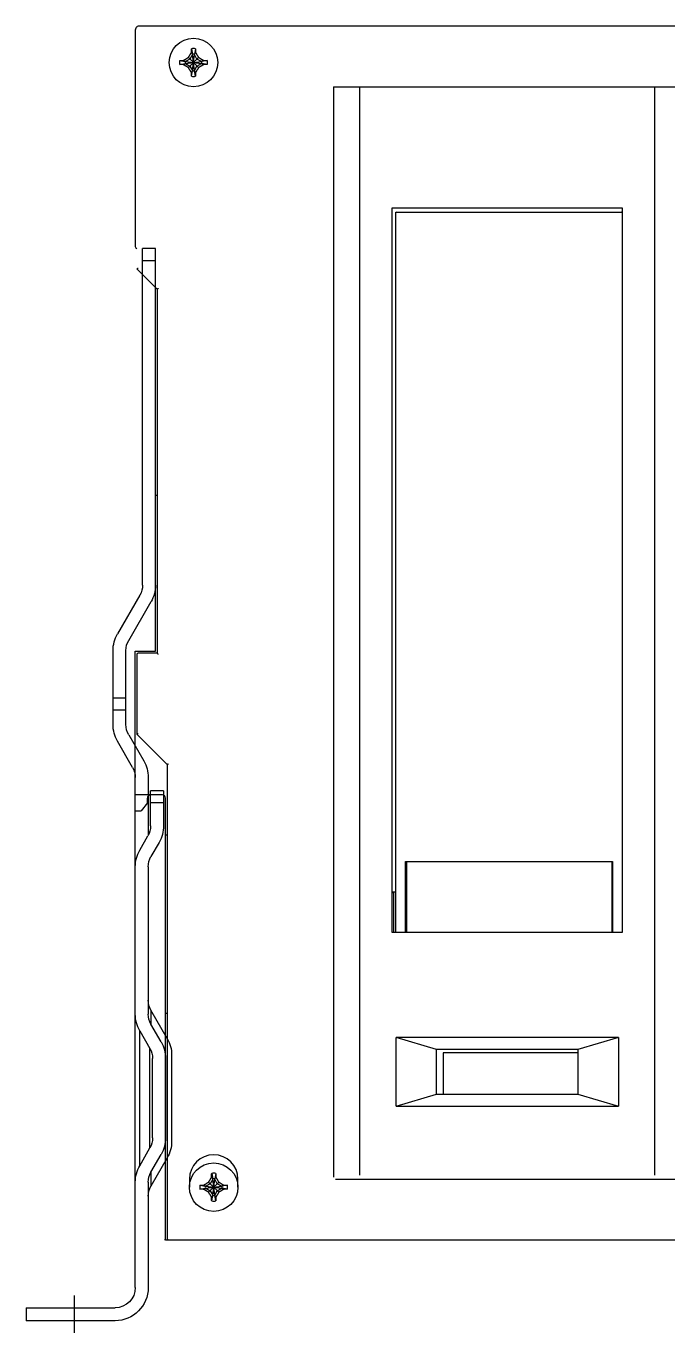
# Model space of a CAD drawing. Header units: inches. Extents: x 0 to 432, y 0 to 333.
# Drawn here: x 0 to 158.8, y 1.5 to 324.5 of the extents above; entities that cross this region are included whole.
import ezdxf

# ---------------------------------------------------------------- set-up
doc = ezdxf.new("R2010")
doc.units = ezdxf.units.IN
doc.layers.add('1', color=1, linetype='Continuous')

# ---------------------------------------------------------------- blocks, each defined once
blk = doc.blocks.new('A$C7F836B4E')
at = {"color": 7, "linetype": 'Continuous'}
for p, q in [((4, 184.84), (4, 268)), ((4, 268), (7.2, 268)), ((4, 265), (7.2, 265)), ((7.2, 184.84), (7.2, 268)), ((7.87, 182.34), (13.4, 172.76)), ((10.63, 171.16), (5.1, 180.74)), ((11.3, 150.34), (11.3, 168.66)), ((14.5, 150.34), (14.5, 168.66)), ((14.5, 157), (11.3, 157)), ((14.5, 154), (11.3, 154)), ((10.63, 147.84), (6.9, 141.38)), ((9.67, 139.78), (13.4, 146.24)), ((5.8, 137.28), (5.8, 122.99)), ((9, 11.2), (9, 137.28)), ((2, 134), (2, 125.34)), ((2, 134), (5.2, 134)), ((5.2, 125.34), (5.2, 134)), ((2, 131), (5.2, 131)), ((7.9, 119.32), (5.87, 122.84)), ((3.1, 121.24), (5.13, 117.72)), ((5.8, 115.22), (5.8, 78.79)), ((1.1, 72.76), (5.13, 79.74)), ((5.13, 79.74), (5.13, 76.29)), ((2.6, 71.9), (5.13, 76.29)), ((7.9, 74.69), (5.37, 70.3)), ((7.9, 41.31), (7.9, 74.69)), ((1.1, 72.76), (1.1, 43.24)), ((0, 68.66), (0, 47.34)), ((5.37, 45.7), (5.37, 70.3)), ((1.5, 67.8), (1.5, 48.2)), ((4.7, 48.2), (4.7, 67.8)), ((7.9, 41.31), (5.37, 45.7)), ((1.1, 43.24), (5.13, 36.26)), ((5.13, 39.71), (2.6, 44.1)), ((5.13, 39.71), (5.13, 36.26)), ((5.8, 37.21), (5.8, 11.2)), ((36, 6.2), (14, 6.2)), ((36, 6.2), (36, 3)), ((14, 3), (36, 3))]:
    blk.add_line(p, q, dxfattribs=at)
for centre, radius, start, end in [((12.2, 184.84), 8.2, 180, 210), ((12.2, 184.84), 5, 180, 210), ((6.3, 168.66), 8.2, 0, 30), ((6.3, 168.66), 5, 0, 30), ((6.3, 150.34), 5, 330, 0), ((6.3, 150.34), 8.2, 330, 0), ((14, 137.28), 8.2, 150, 180), ((14, 137.28), 5, 150, 180), ((10.2, 125.34), 8.2, 180, 210), ((10.2, 125.34), 5, 180, 210), ((0.8, 115.22), 5, 0, 30), ((0.8, 115.22), 8.2, 0, 30), ((0.8, 82.24), 5, 330, 360), ((0.8, 78.79), 5, 330, 0), ((0.8, 78.79), 8.2, 330, 0), ((8.2, 68.66), 8.2, 150, 180), ((9.7, 67.8), 8.2, 150, 180), ((9.7, 67.8), 5, 150, 180), ((8.2, 47.34), 8.2, 180, 210), ((9.7, 48.2), 8.2, 180, 210), ((9.7, 48.2), 5, 180, 210), ((0.8, 37.21), 5, 0, 30), ((0.8, 37.21), 8.2, 0, 30), ((0.8, 33.76), 5, 0, 30), ((14, 11.2), 8.2, 180, 270), ((14, 11.2), 5, 180, 270)]:
    blk.add_arc(centre, radius, start, end, dxfattribs=at)
at = {"layer": '1'}
blk.add_line((24, 0), (24, 9.2), dxfattribs=at)
blk = doc.blocks.new('hd2')
at = {"color": 7, "linetype": 'Continuous'}
for p, q in [((54766.96, -9608.38), (54766.96, -9661.88)), ((55144.46, -9607.38), (54767.66, -9607.38)), ((54780.49, -9615.51), (54779.4, -9616.13)), ((54780.11, -9617.63), (54782.61, -9615.13)), ((54782.61, -9617.63), (54780.11, -9615.13)), ((54781.11, -9614.43), (54780.49, -9615.51)), ((54780.83, -9613.92), (54781.11, -9614.43)), ((54780.86, -9612.98), (54781.11, -9614.33)), ((54781.11, -9618.44), (54781.61, -9614.33)), ((54781.11, -9614.33), (54781.11, -9614.43)), ((54781.61, -9618.44), (54781.11, -9614.33)), ((54781.11, -9618.34), (54781.61, -9614.43)), ((54781.61, -9618.34), (54781.11, -9614.43)), ((54781.86, -9612.98), (54781.61, -9614.33)), ((54781.61, -9614.43), (54781.88, -9613.92)), ((54781.61, -9614.43), (54781.61, -9614.33)), ((54782.23, -9615.51), (54781.61, -9614.43)), ((54783.31, -9616.13), (54782.23, -9615.51)), ((54777.95, -9615.88), (54779.3, -9616.13)), ((54777.95, -9616.88), (54779.3, -9616.63)), ((54778.9, -9615.86), (54779.4, -9616.13)), ((54778.9, -9616.91), (54779.4, -9616.63)), ((54779.4, -9616.13), (54779.3, -9616.13)), ((54779.3, -9616.13), (54783.41, -9616.63)), ((54779.3, -9616.63), (54783.41, -9616.13)), ((54779.3, -9616.63), (54779.4, -9616.63)), ((54779.4, -9616.13), (54783.31, -9616.63)), ((54779.4, -9616.63), (54783.31, -9616.13)), ((54779.4, -9616.63), (54780.49, -9617.26)), ((54780.49, -9617.26), (54781.11, -9618.34)), ((54781.11, -9618.34), (54780.83, -9618.84)), ((54780.86, -9619.79), (54781.11, -9618.44)), ((54781.11, -9618.34), (54781.11, -9618.44)), ((54781.61, -9618.34), (54782.23, -9617.26)), ((54781.61, -9618.44), (54781.61, -9618.34)), ((54781.88, -9618.84), (54781.61, -9618.34)), ((54781.86, -9619.79), (54781.61, -9618.44)), ((54782.23, -9617.26), (54783.31, -9616.63)), ((54783.82, -9615.86), (54783.31, -9616.13)), ((54783.41, -9616.13), (54783.31, -9616.13)), ((54783.31, -9616.63), (54783.82, -9616.91)), ((54783.31, -9616.63), (54783.41, -9616.63)), ((54784.76, -9615.88), (54783.41, -9616.13)), ((54784.76, -9616.88), (54783.41, -9616.63)), ((54815.96, -9622.38), (54815.96, -9891.88)), ((54815.96, -9622.38), (55095.46, -9622.38)), ((54822.46, -9622.38), (54822.46, -9891.38)), ((54895.46, -9891.38), (54895.46, -9622.38)), ((54830.46, -9652.38), (54830.46, -9831.38)), ((54887.46, -9652.38), (54830.46, -9652.38)), ((54831.43, -9831.36), (54831.43, -9653.36)), ((54831.43, -9653.36), (54887.43, -9653.36)), ((54887.46, -9831.38), (54887.46, -9652.38)), ((54767.36, -9667.38), (54772.36, -9672.38)), ((54771.96, -9761.88), (54771.96, -9671.98)), ((54772.36, -9672.38), (54772.36, -9762.38)), ((54772.36, -9723.38), (54771.96, -9723.38)), ((54766.96, -9761.88), (54771.96, -9761.88)), ((54766.96, -9801.38), (54766.96, -9761.88)), ((54767.36, -9762.68), (54767.36, -9782.38)), ((54772.36, -9762.38), (54767.66, -9762.38)), ((54767.36, -9782.38), (54774.86, -9789.88)), ((54774.86, -9789.88), (54774.86, -9907.08)), ((54773.66, -9797.38), (54766.96, -9797.38)), ((54769.96, -9799.38), (54768.46, -9801.38)), ((54769.96, -9799.38), (54769.96, -9798.18)), ((54774.46, -9907.38), (54774.46, -9798.18)), ((54766.96, -9801.38), (54768.46, -9801.38)), ((54774.86, -9807.38), (54774.46, -9807.38)), ((54833.83, -9831.36), (54833.83, -9813.86)), ((54833.83, -9813.86), (54885.03, -9813.86)), ((54834.03, -9813.86), (54834.03, -9831.36)), ((54884.83, -9813.86), (54884.83, -9831.36)), ((54885.03, -9813.86), (54885.03, -9831.36)), ((54830.43, -9821.37), (54831.43, -9821.37)), ((54830.93, -9831.38), (54830.93, -9821.64)), ((54833.83, -9821.37), (54834.03, -9821.37)), ((54884.83, -9821.37), (54885.03, -9821.37)), ((54834.03, -9825.86), (54833.83, -9825.86)), ((54834.03, -9828.86), (54833.83, -9828.86)), ((54885.03, -9825.86), (54884.83, -9825.86)), ((54885.03, -9828.86), (54884.83, -9828.86)), ((54830.46, -9831.38), (54887.46, -9831.38)), ((54774.46, -9851.38), (54774.86, -9851.38)), ((54886.46, -9857.38), (54831.46, -9857.38)), ((54831.46, -9874.38), (54831.46, -9857.38)), ((54841.46, -9860.38), (54831.46, -9857.38)), ((54886.46, -9857.38), (54876.46, -9860.38)), ((54886.46, -9857.38), (54886.46, -9874.38)), ((54841.46, -9871.38), (54841.46, -9860.38)), ((54876.46, -9860.38), (54841.46, -9860.38)), ((54843.16, -9861.13), (54843.16, -9871.38)), ((54876.46, -9861.13), (54843.16, -9861.13)), ((54876.46, -9860.38), (54876.46, -9871.38)), ((54831.46, -9874.38), (54841.46, -9871.38)), ((54841.46, -9871.38), (54876.46, -9871.38)), ((54876.46, -9871.38), (54886.46, -9874.38)), ((54831.46, -9874.38), (54886.46, -9874.38)), ((54780.36, -9892.38), (54780.36, -9894.38)), ((54785.11, -9893.13), (54787.61, -9895.63)), ((54785.11, -9895.63), (54787.61, -9893.13)), ((54786.11, -9892.43), (54785.49, -9893.51)), ((54785.83, -9891.92), (54786.11, -9892.43)), ((54785.86, -9890.98), (54786.11, -9892.33)), ((54786.61, -9896.44), (54786.11, -9892.33)), ((54786.11, -9892.33), (54786.11, -9892.43)), ((54786.11, -9896.44), (54786.61, -9892.33)), ((54786.61, -9896.34), (54786.11, -9892.43)), ((54786.11, -9896.34), (54786.61, -9892.43)), ((54786.86, -9890.98), (54786.61, -9892.33)), ((54786.61, -9892.43), (54786.88, -9891.92)), ((54786.61, -9892.43), (54786.61, -9892.33)), ((54787.23, -9893.51), (54786.61, -9892.43)), ((54792.36, -9894.38), (54792.36, -9892.38)), ((54816.46, -9892.38), (55095.46, -9892.38)), ((54782.95, -9893.88), (54784.3, -9894.13)), ((54782.95, -9894.88), (54784.3, -9894.63)), ((54783.9, -9893.86), (54784.4, -9894.13)), ((54783.9, -9894.91), (54784.4, -9894.63)), ((54784.3, -9894.13), (54788.41, -9894.63)), ((54784.4, -9894.13), (54784.3, -9894.13)), ((54784.3, -9894.63), (54788.41, -9894.13)), ((54784.3, -9894.63), (54784.4, -9894.63)), ((54785.49, -9893.51), (54784.4, -9894.13)), ((54784.4, -9894.13), (54788.31, -9894.63)), ((54784.4, -9894.63), (54788.31, -9894.13)), ((54784.4, -9894.63), (54785.49, -9895.26)), ((54785.49, -9895.26), (54786.11, -9896.34)), ((54786.11, -9896.34), (54785.83, -9896.84)), ((54785.86, -9897.79), (54786.11, -9896.44)), ((54786.11, -9896.34), (54786.11, -9896.44)), ((54786.61, -9896.34), (54787.23, -9895.26)), ((54786.88, -9896.84), (54786.61, -9896.34)), ((54786.61, -9896.44), (54786.61, -9896.34)), ((54786.86, -9897.79), (54786.61, -9896.44)), ((54788.31, -9894.13), (54787.23, -9893.51)), ((54787.23, -9895.26), (54788.31, -9894.63)), ((54788.82, -9893.86), (54788.31, -9894.13)), ((54788.41, -9894.13), (54788.31, -9894.13)), ((54788.31, -9894.63), (54788.82, -9894.91)), ((54788.31, -9894.63), (54788.41, -9894.63)), ((54789.76, -9893.88), (54788.41, -9894.13)), ((54789.76, -9894.88), (54788.41, -9894.63)), ((54774.46, -9907.38), (54774.16, -9907.38)), ((54774.46, -9907.38), (55137.46, -9907.38))]:
    blk.add_line(p, q, dxfattribs=at)
for centre in [(54781.36, -9616.38), (54786.36, -9894.38)]:
    blk.add_circle(centre, 6, dxfattribs=at)
for centre, radius, start, end in [((54767.96, -9608.38), 1, 125.3034, 180), ((54767.66, -9607.68), 0.3, 90, 180), ((54781.36, -9616.38), 3.44, 81.6724, 98.3276), ((54781.36, -9616.38), 2.07, 83.0633, 96.9367), ((54781.36, -9616.38), 3.44, 171.6724, 188.3276), ((54781.36, -9616.38), 2.07, 173.0633, 186.9367), ((54781.36, -9616.38), 2.07, 263.0633, 276.9367), ((54781.36, -9616.38), 2.07, 353.0633, 6.9367), ((54781.36, -9616.38), 3.44, 351.6724, 8.3276), ((54781.36, -9616.38), 3.44, 261.6724, 278.3276), ((54831.63, -9653.56), 0.2, 90, 180), ((54887.23, -9653.56), 0.2, 0, 90), ((54767.46, -9661.88), 0.5, 180, 258.3949), ((54767.66, -9762.68), 0.3, 90, 180), ((54770.76, -9798.18), 0.8, 90, 180), ((54773.66, -9798.18), 0.8, 0, 90), ((54786.36, -9892.38), 6, 0, 180), ((54786.36, -9894.38), 3.44, 81.6724, 98.3276), ((54786.36, -9894.38), 2.07, 83.0633, 96.9367), ((54786.36, -9894.38), 3.44, 171.6724, 188.3276), ((54786.36, -9894.38), 2.07, 173.0633, 186.9367), ((54786.36, -9894.38), 2.07, 263.0633, 276.9367), ((54786.36, -9894.38), 2.07, 353.0633, 6.9367), ((54786.36, -9894.38), 3.44, 351.6724, 8.3276), ((54786.36, -9894.38), 3.44, 261.6724, 278.3276), ((54775.16, -9907.08), 0.3, 180, 270)]:
    blk.add_arc(centre, radius, start, end, dxfattribs=at)
for points, knots in [([(54778.9, -9615.86), (54778.96, -9615.82), (54779.07, -9615.75), (54779.23, -9615.65), (54779.39, -9615.56), (54779.54, -9615.47), (54779.68, -9615.38), (54779.82, -9615.3), (54779.97, -9615.21), (54780.06, -9615.16), (54780.11, -9615.13)], [0, 0, 0, 0, 0.205376, 0.395512, 0.574302, 0.745883, 0.913975, 1.079959, 1.244816, 1.409818, 1.409818, 1.409818, 1.409818]), ([(54780.11, -9615.13), (54780.14, -9615.08), (54780.19, -9614.99), (54780.28, -9614.85), (54780.36, -9614.7), (54780.45, -9614.56), (54780.54, -9614.41), (54780.63, -9614.26), (54780.73, -9614.09), (54780.8, -9613.98), (54780.83, -9613.92)], [0, 0, 0, 0, 0.165032, 0.329913, 0.495916, 0.664027, 0.835601, 1.014352, 1.204449, 1.409818, 1.409818, 1.409818, 1.409818]), ([(54780.83, -9613.92), (54780.83, -9613.88), (54780.84, -9613.79), (54780.84, -9613.65), (54780.84, -9613.56), (54780.84, -9613.51)], [0, 0, 0, 0, 0.1303623, 0.2663977, 0.408073, 0.408073, 0.408073, 0.408073]), ([(54780.84, -9613.51), (54780.85, -9613.45), (54780.85, -9613.33), (54780.85, -9613.15), (54780.86, -9613.04), (54780.86, -9612.98)], [0, 0, 0, 0, 0.1820912, 0.3611827, 0.5369597, 0.5369597, 0.5369597, 0.5369597]), ([(54781.86, -9612.98), (54781.86, -9613.04), (54781.86, -9613.15), (54781.87, -9613.33), (54781.87, -9613.45), (54781.88, -9613.51)], [0, 0, 0, 0, 0.175777, 0.3548685, 0.5369597, 0.5369597, 0.5369597, 0.5369597]), ([(54781.88, -9613.51), (54781.88, -9613.56), (54781.88, -9613.65), (54781.88, -9613.79), (54781.88, -9613.88), (54781.88, -9613.92)], [0, 0, 0, 0, 0.1414862, 0.2775215, 0.408073, 0.408073, 0.408073, 0.408073]), ([(54781.88, -9613.92), (54781.92, -9613.98), (54781.99, -9614.09), (54782.09, -9614.26), (54782.18, -9614.41), (54782.27, -9614.56), (54782.36, -9614.7), (54782.44, -9614.85), (54782.53, -9614.99), (54782.58, -9615.08), (54782.61, -9615.13)], [0, 0, 0, 0, 0.205369, 0.395466, 0.574217, 0.745791, 0.913902, 1.079905, 1.244785, 1.409818, 1.409818, 1.409818, 1.409818]), ([(54782.61, -9615.13), (54782.66, -9615.16), (54782.75, -9615.21), (54782.9, -9615.3), (54783.04, -9615.38), (54783.18, -9615.47), (54783.33, -9615.56), (54783.49, -9615.65), (54783.65, -9615.75), (54783.76, -9615.82), (54783.82, -9615.86)], [0, 0, 0, 0, 0.165148, 0.330103, 0.496173, 0.664375, 0.835987, 1.014646, 1.20459, 1.409818, 1.409818, 1.409818, 1.409818]), ([(54777.95, -9615.88), (54778.01, -9615.88), (54778.13, -9615.88), (54778.31, -9615.87), (54778.43, -9615.87), (54778.49, -9615.87)], [0, 0, 0, 0, 0.175777, 0.3548685, 0.5369597, 0.5369597, 0.5369597, 0.5369597]), ([(54778.49, -9616.9), (54778.43, -9616.9), (54778.31, -9616.89), (54778.13, -9616.89), (54778.01, -9616.88), (54777.95, -9616.88)], [0, 0, 0, 0, 0.1820912, 0.3611827, 0.5369597, 0.5369597, 0.5369597, 0.5369597]), ([(54778.49, -9615.87), (54778.54, -9615.87), (54778.63, -9615.86), (54778.77, -9615.86), (54778.86, -9615.86), (54778.9, -9615.86)], [0, 0, 0, 0, 0.1414932, 0.277527, 0.408073, 0.408073, 0.408073, 0.408073]), ([(54778.9, -9616.91), (54778.86, -9616.91), (54778.77, -9616.9), (54778.63, -9616.9), (54778.54, -9616.9), (54778.49, -9616.9)], [0, 0, 0, 0, 0.1303623, 0.2663977, 0.408073, 0.408073, 0.408073, 0.408073]), ([(54780.11, -9617.63), (54780.06, -9617.61), (54779.97, -9617.55), (54779.82, -9617.47), (54779.68, -9617.38), (54779.54, -9617.29), (54779.39, -9617.21), (54779.23, -9617.11), (54779.07, -9617.01), (54778.96, -9616.94), (54778.9, -9616.91)], [0, 0, 0, 0, 0.165032, 0.329913, 0.495916, 0.664027, 0.835601, 1.014351, 1.204449, 1.409818, 1.409818, 1.409818, 1.409818]), ([(54780.83, -9618.84), (54780.8, -9618.78), (54780.73, -9618.67), (54780.63, -9618.51), (54780.54, -9618.35), (54780.45, -9618.21), (54780.36, -9618.06), (54780.28, -9617.92), (54780.19, -9617.78), (54780.14, -9617.68), (54780.11, -9617.63)], [0, 0, 0, 0, 0.205305, 0.395403, 0.574189, 0.745798, 0.913922, 1.079923, 1.244793, 1.409818, 1.409818, 1.409818, 1.409818]), ([(54780.84, -9619.25), (54780.84, -9619.2), (54780.84, -9619.11), (54780.84, -9618.97), (54780.83, -9618.89), (54780.83, -9618.84)], [0, 0, 0, 0, 0.1414864, 0.2775217, 0.408073, 0.408073, 0.408073, 0.408073]), ([(54782.61, -9617.63), (54782.58, -9617.68), (54782.53, -9617.78), (54782.44, -9617.92), (54782.36, -9618.06), (54782.27, -9618.21), (54782.18, -9618.35), (54782.09, -9618.51), (54781.99, -9618.67), (54781.92, -9618.78), (54781.88, -9618.84)], [0, 0, 0, 0, 0.165148, 0.330103, 0.496173, 0.664376, 0.835987, 1.014646, 1.20459, 1.409818, 1.409818, 1.409818, 1.409818]), ([(54781.88, -9618.84), (54781.88, -9618.89), (54781.88, -9618.97), (54781.88, -9619.11), (54781.88, -9619.2), (54781.88, -9619.25)], [0, 0, 0, 0, 0.1303623, 0.2663977, 0.408073, 0.408073, 0.408073, 0.408073]), ([(54783.82, -9616.91), (54783.76, -9616.94), (54783.65, -9617.01), (54783.49, -9617.11), (54783.33, -9617.21), (54783.18, -9617.29), (54783.04, -9617.38), (54782.9, -9617.47), (54782.75, -9617.55), (54782.66, -9617.61), (54782.61, -9617.63)], [0, 0, 0, 0, 0.205369, 0.395466, 0.574217, 0.745791, 0.913902, 1.079905, 1.244785, 1.409818, 1.409818, 1.409818, 1.409818]), ([(54783.82, -9615.86), (54783.86, -9615.86), (54783.95, -9615.86), (54784.09, -9615.86), (54784.18, -9615.87), (54784.23, -9615.87)], [0, 0, 0, 0, 0.1303621, 0.2663976, 0.408073, 0.408073, 0.408073, 0.408073]), ([(54784.23, -9616.9), (54784.18, -9616.9), (54784.09, -9616.9), (54783.95, -9616.9), (54783.86, -9616.91), (54783.82, -9616.91)], [0, 0, 0, 0, 0.1414862, 0.2775215, 0.408073, 0.408073, 0.408073, 0.408073]), ([(54784.23, -9615.87), (54784.29, -9615.87), (54784.41, -9615.87), (54784.59, -9615.88), (54784.71, -9615.88), (54784.76, -9615.88)], [0, 0, 0, 0, 0.1820912, 0.3611827, 0.5369597, 0.5369597, 0.5369597, 0.5369597]), ([(54784.76, -9616.88), (54784.71, -9616.88), (54784.59, -9616.89), (54784.41, -9616.89), (54784.29, -9616.9), (54784.23, -9616.9)], [0, 0, 0, 0, 0.175777, 0.3548685, 0.5369597, 0.5369597, 0.5369597, 0.5369597]), ([(54780.86, -9619.79), (54780.86, -9619.73), (54780.85, -9619.61), (54780.85, -9619.43), (54780.85, -9619.31), (54780.84, -9619.25)], [0, 0, 0, 0, 0.175777, 0.3548685, 0.5369597, 0.5369597, 0.5369597, 0.5369597]), ([(54781.88, -9619.25), (54781.87, -9619.31), (54781.87, -9619.43), (54781.86, -9619.61), (54781.86, -9619.73), (54781.86, -9619.79)], [0, 0, 0, 0, 0.1820912, 0.3611827, 0.5369597, 0.5369597, 0.5369597, 0.5369597]), ([(54767.66, -9667.26), (54767.61, -9667.28), (54767.51, -9667.32), (54767.41, -9667.36), (54767.36, -9667.38)], [0, 0, 0, 0, 0.1570204, 0.3247177, 0.3247177, 0.3247177, 0.3247177]), ([(54772.66, -9672.26), (54772.61, -9672.28), (54772.51, -9672.32), (54772.41, -9672.36), (54772.36, -9672.38)], [0, 0, 0, 0, 0.1570204, 0.3247177, 0.3247177, 0.3247177, 0.3247177]), ([(54772.66, -9762.68), (54772.62, -9762.64), (54772.52, -9762.54), (54772.42, -9762.44), (54772.36, -9762.38)], [0, 0, 0, 0, 0.1845281, 0.4242641, 0.4242641, 0.4242641, 0.4242641]), ([(54767.66, -9782.26), (54767.61, -9782.28), (54767.51, -9782.32), (54767.41, -9782.36), (54767.36, -9782.38)], [0, 0, 0, 0, 0.1570204, 0.3247177, 0.3247177, 0.3247177, 0.3247177]), ([(54775.16, -9789.76), (54775.11, -9789.78), (54775.01, -9789.82), (54774.91, -9789.86), (54774.86, -9789.88)], [0, 0, 0, 0, 0.1570204, 0.3247177, 0.3247177, 0.3247177, 0.3247177]), ([(54830.46, -9821.38), (54830.54, -9821.42), (54830.7, -9821.5), (54830.85, -9821.59), (54830.93, -9821.64)], [0, 0, 0, 0, 0.2549216, 0.5440186, 0.5440186, 0.5440186, 0.5440186]), ([(54783.9, -9893.86), (54783.96, -9893.82), (54784.07, -9893.75), (54784.23, -9893.65), (54784.39, -9893.56), (54784.54, -9893.47), (54784.68, -9893.38), (54784.82, -9893.3), (54784.97, -9893.21), (54785.06, -9893.16), (54785.11, -9893.13)], [0, 0, 0, 0, 0.205376, 0.395512, 0.574302, 0.745883, 0.913975, 1.079959, 1.244816, 1.409818, 1.409818, 1.409818, 1.409818]), ([(54785.11, -9893.13), (54785.14, -9893.08), (54785.19, -9892.99), (54785.28, -9892.85), (54785.36, -9892.7), (54785.45, -9892.56), (54785.54, -9892.41), (54785.63, -9892.26), (54785.73, -9892.09), (54785.8, -9891.98), (54785.83, -9891.92)], [0, 0, 0, 0, 0.165032, 0.329913, 0.495916, 0.664027, 0.835601, 1.014352, 1.204449, 1.409818, 1.409818, 1.409818, 1.409818]), ([(54785.83, -9891.92), (54785.83, -9891.88), (54785.84, -9891.79), (54785.84, -9891.65), (54785.84, -9891.56), (54785.84, -9891.51)], [0, 0, 0, 0, 0.1303623, 0.2663977, 0.408073, 0.408073, 0.408073, 0.408073]), ([(54785.84, -9891.51), (54785.85, -9891.45), (54785.85, -9891.33), (54785.85, -9891.15), (54785.86, -9891.04), (54785.86, -9890.98)], [0, 0, 0, 0, 0.1820912, 0.3611827, 0.5369597, 0.5369597, 0.5369597, 0.5369597]), ([(54786.86, -9890.98), (54786.86, -9891.04), (54786.86, -9891.15), (54786.87, -9891.33), (54786.87, -9891.45), (54786.88, -9891.51)], [0, 0, 0, 0, 0.175777, 0.3548685, 0.5369597, 0.5369597, 0.5369597, 0.5369597]), ([(54786.88, -9891.51), (54786.88, -9891.56), (54786.88, -9891.65), (54786.88, -9891.79), (54786.88, -9891.88), (54786.88, -9891.92)], [0, 0, 0, 0, 0.1414862, 0.2775215, 0.408073, 0.408073, 0.408073, 0.408073]), ([(54786.88, -9891.92), (54786.92, -9891.98), (54786.99, -9892.09), (54787.09, -9892.26), (54787.18, -9892.41), (54787.27, -9892.56), (54787.36, -9892.7), (54787.44, -9892.85), (54787.53, -9892.99), (54787.58, -9893.08), (54787.61, -9893.13)], [0, 0, 0, 0, 0.205369, 0.395466, 0.574217, 0.745791, 0.913902, 1.079905, 1.244785, 1.409818, 1.409818, 1.409818, 1.409818]), ([(54787.61, -9893.13), (54787.66, -9893.16), (54787.75, -9893.21), (54787.9, -9893.3), (54788.04, -9893.38), (54788.18, -9893.47), (54788.33, -9893.56), (54788.49, -9893.65), (54788.65, -9893.75), (54788.76, -9893.82), (54788.82, -9893.86)], [0, 0, 0, 0, 0.165148, 0.330103, 0.496173, 0.664375, 0.835987, 1.014646, 1.20459, 1.409818, 1.409818, 1.409818, 1.409818]), ([(54782.95, -9893.88), (54783.01, -9893.88), (54783.13, -9893.88), (54783.31, -9893.87), (54783.43, -9893.87), (54783.49, -9893.87)], [0, 0, 0, 0, 0.175777, 0.3548685, 0.5369597, 0.5369597, 0.5369597, 0.5369597]), ([(54783.49, -9894.9), (54783.43, -9894.9), (54783.31, -9894.89), (54783.13, -9894.89), (54783.01, -9894.88), (54782.95, -9894.88)], [0, 0, 0, 0, 0.1820912, 0.3611827, 0.5369597, 0.5369597, 0.5369597, 0.5369597]), ([(54783.49, -9893.87), (54783.54, -9893.87), (54783.63, -9893.86), (54783.77, -9893.86), (54783.86, -9893.86), (54783.9, -9893.86)], [0, 0, 0, 0, 0.1414932, 0.277527, 0.408073, 0.408073, 0.408073, 0.408073]), ([(54783.9, -9894.91), (54783.86, -9894.91), (54783.77, -9894.9), (54783.63, -9894.9), (54783.54, -9894.9), (54783.49, -9894.9)], [0, 0, 0, 0, 0.1303623, 0.2663977, 0.408073, 0.408073, 0.408073, 0.408073]), ([(54785.11, -9895.63), (54785.06, -9895.61), (54784.97, -9895.55), (54784.82, -9895.47), (54784.68, -9895.38), (54784.54, -9895.29), (54784.39, -9895.21), (54784.23, -9895.11), (54784.07, -9895.01), (54783.96, -9894.94), (54783.9, -9894.91)], [0, 0, 0, 0, 0.165032, 0.329913, 0.495916, 0.664027, 0.835601, 1.014351, 1.204449, 1.409818, 1.409818, 1.409818, 1.409818]), ([(54785.83, -9896.84), (54785.8, -9896.78), (54785.73, -9896.67), (54785.63, -9896.51), (54785.54, -9896.35), (54785.45, -9896.21), (54785.36, -9896.06), (54785.28, -9895.92), (54785.19, -9895.78), (54785.14, -9895.68), (54785.11, -9895.63)], [0, 0, 0, 0, 0.205305, 0.395403, 0.574189, 0.745798, 0.913922, 1.079923, 1.244793, 1.409818, 1.409818, 1.409818, 1.409818]), ([(54787.61, -9895.63), (54787.58, -9895.68), (54787.53, -9895.78), (54787.44, -9895.92), (54787.36, -9896.06), (54787.27, -9896.21), (54787.18, -9896.35), (54787.09, -9896.51), (54786.99, -9896.67), (54786.92, -9896.78), (54786.88, -9896.84)], [0, 0, 0, 0, 0.165148, 0.330103, 0.496173, 0.664376, 0.835987, 1.014646, 1.20459, 1.409818, 1.409818, 1.409818, 1.409818]), ([(54788.82, -9894.91), (54788.76, -9894.94), (54788.65, -9895.01), (54788.49, -9895.11), (54788.33, -9895.21), (54788.18, -9895.29), (54788.04, -9895.38), (54787.9, -9895.47), (54787.75, -9895.55), (54787.66, -9895.61), (54787.61, -9895.63)], [0, 0, 0, 0, 0.205369, 0.395466, 0.574217, 0.745791, 0.913902, 1.079905, 1.244785, 1.409818, 1.409818, 1.409818, 1.409818]), ([(54788.82, -9893.86), (54788.86, -9893.86), (54788.95, -9893.86), (54789.09, -9893.86), (54789.18, -9893.87), (54789.23, -9893.87)], [0, 0, 0, 0, 0.1303621, 0.2663976, 0.408073, 0.408073, 0.408073, 0.408073]), ([(54789.23, -9894.9), (54789.18, -9894.9), (54789.09, -9894.9), (54788.95, -9894.9), (54788.86, -9894.91), (54788.82, -9894.91)], [0, 0, 0, 0, 0.1414862, 0.2775215, 0.408073, 0.408073, 0.408073, 0.408073]), ([(54789.23, -9893.87), (54789.29, -9893.87), (54789.41, -9893.87), (54789.59, -9893.88), (54789.71, -9893.88), (54789.76, -9893.88)], [0, 0, 0, 0, 0.1820912, 0.3611827, 0.5369597, 0.5369597, 0.5369597, 0.5369597]), ([(54789.76, -9894.88), (54789.71, -9894.88), (54789.59, -9894.89), (54789.41, -9894.89), (54789.29, -9894.9), (54789.23, -9894.9)], [0, 0, 0, 0, 0.175777, 0.3548685, 0.5369597, 0.5369597, 0.5369597, 0.5369597]), ([(54785.84, -9897.25), (54785.84, -9897.2), (54785.84, -9897.11), (54785.84, -9896.97), (54785.83, -9896.89), (54785.83, -9896.84)], [0, 0, 0, 0, 0.1414864, 0.2775217, 0.408073, 0.408073, 0.408073, 0.408073]), ([(54785.86, -9897.79), (54785.86, -9897.73), (54785.85, -9897.61), (54785.85, -9897.43), (54785.85, -9897.31), (54785.84, -9897.25)], [0, 0, 0, 0, 0.175777, 0.3548685, 0.5369597, 0.5369597, 0.5369597, 0.5369597]), ([(54786.88, -9897.25), (54786.87, -9897.31), (54786.87, -9897.43), (54786.86, -9897.61), (54786.86, -9897.73), (54786.86, -9897.79)], [0, 0, 0, 0, 0.1820912, 0.3611827, 0.5369597, 0.5369597, 0.5369597, 0.5369597]), ([(54786.88, -9896.84), (54786.88, -9896.89), (54786.88, -9896.97), (54786.88, -9897.11), (54786.88, -9897.2), (54786.88, -9897.25)], [0, 0, 0, 0, 0.1303623, 0.2663977, 0.408073, 0.408073, 0.408073, 0.408073])]:
    blk.add_open_spline(points, degree=3, knots=knots, dxfattribs=at)
at = {"xscale": -1}
blk.add_blockref('A$C7F836B4E', (54775.96, -9930.38), dxfattribs=at)

msp = doc.modelspace()

# ---------------------------------------------------------------- block references
msp.add_blockref('hd2', (-54739.96, 9931.93))

doc.saveas('drawing.dxf')
